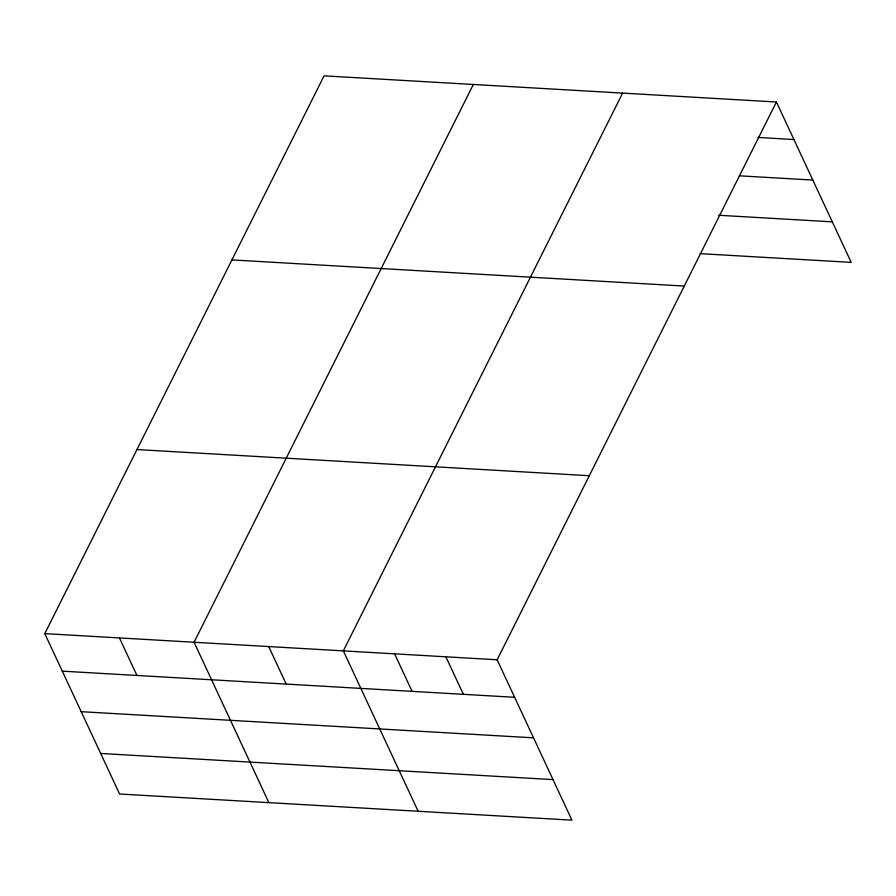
<?xml version="1.0" encoding="UTF-8"?>
<svg xmlns="http://www.w3.org/2000/svg" width="896" height="896" viewBox="0 0 896 896"><rect width="100%" height="100%" fill="white"/><g stroke="black" fill="none" stroke-linecap="round" stroke-linejoin="round"><path stroke-width="1.34" d="M776.418 101.998L497.134 659.77L571.917 820.154L119.582 794.002L44.8 633.618L324.083 75.846L776.418 101.998L851.2 262.382L700.179 253.646M473.346 84.482L194.074 642.253L268.856 802.626M622.619 93.106L343.336 650.877L418.13 811.261M757.882 137.435L793.912 139.518M739.379 175.818L812.818 180.062M718.682 215.264L832.294 221.838M231.918 259.918L684.253 286.059M136.965 449.557L589.299 475.709M44.8 633.618L497.134 659.77M62.294 671.149L514.629 697.29M81.2 711.682L533.534 737.834M100.677 753.458L553.011 779.61M445.872 656.802L463.366 694.333M394.61 653.845L412.104 691.365M268.71 646.565L286.205 684.085M119.437 637.93L136.931 675.461"/></g></svg>
